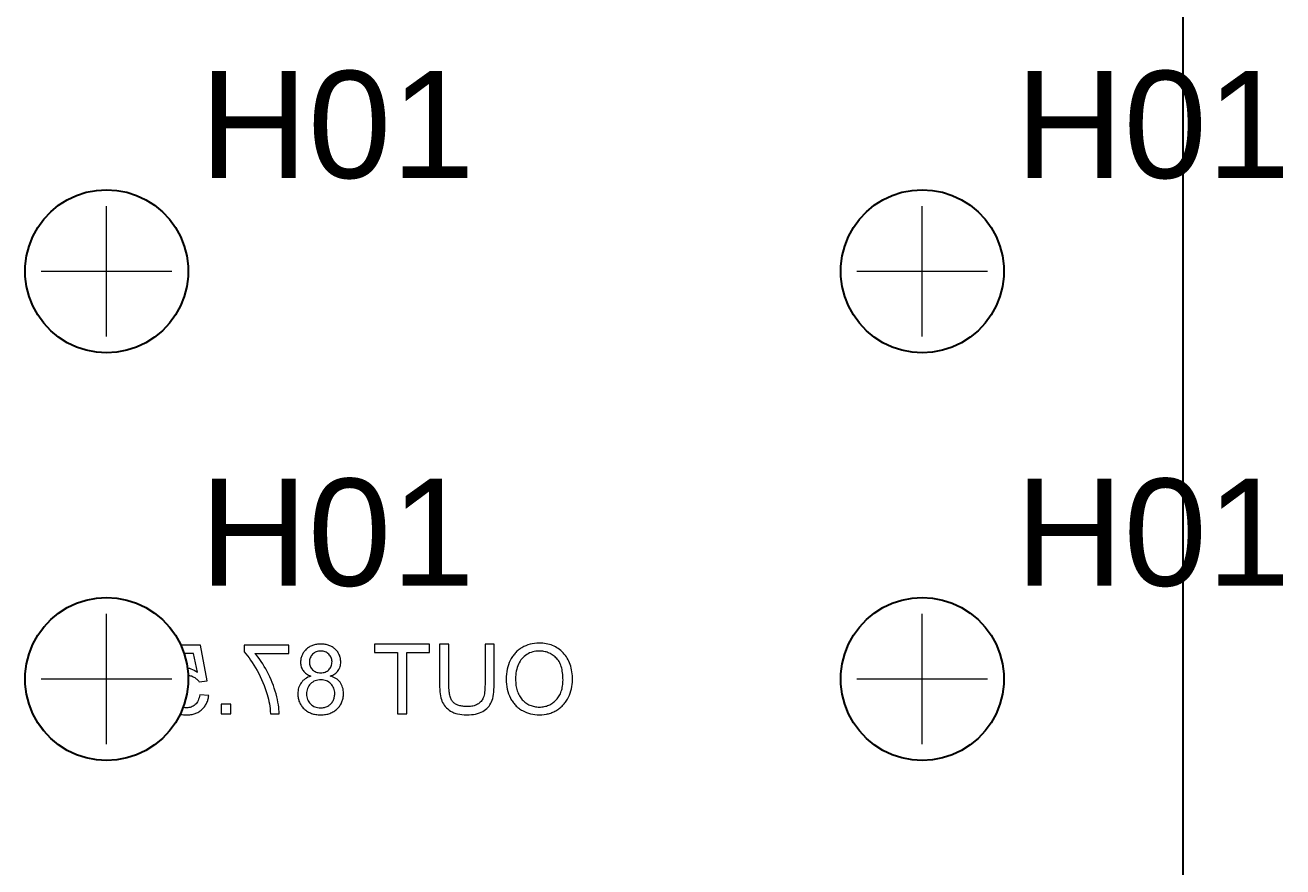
# Paper-space layout '01_三视图' of a CAD drawing. Header units: millimetres. Extents: x 8 to 451, y 8 to 289.
# Drawn here: x 40.65 to 67.64, y 189.47 to 207.53 of the extents above; entities that cross this region are included whole.
import ezdxf

# ---------------------------------------------------------------- set-up
doc = ezdxf.new("R2010")
doc.units = ezdxf.units.MM
doc.linetypes.add('WP_HIDDEN', pattern=[2.3, 1.5, -0.8])
for name, color, linetype, lineweight in [('ANNOTATIONS', 7, 'CONTINUOUS', 18), ('HIDDEN', 7, 'WP_HIDDEN', 13), ('VISIBLE', 7, 'CONTINUOUS', 25)]:
    doc.layers.add(name, color=color, linetype=linetype, lineweight=lineweight)
doc.styles.add('CJK', font='Arial Unicode.ttf')

psp = doc.layouts.new('01_三视图')

# ---------------------------------------------------------------- linework, layer by layer
at = {"layer": 'ANNOTATIONS'}
for p, q in [((42.4, 200.85), (42.4, 203.65)), ((59.9, 200.85), (59.9, 203.65)), ((41, 202.25), (43.8, 202.25)), ((58.5, 202.25), (61.3, 202.25)), ((42.4, 192.1), (42.4, 194.9)), ((59.9, 192.1), (59.9, 194.9)), ((41, 193.5), (43.8, 193.5)), ((58.5, 193.5), (61.3, 193.5))]:
    psp.add_line(p, q, dxfattribs=at)
at = {"layer": 'HIDDEN'}
for points in [[(42.4, 191.75), (42.18, 191.764), (41.963, 191.805), (41.754, 191.874), (41.554, 191.968), (41.369, 192.086), (41.199, 192.227), (41.048, 192.388), (40.919, 192.567), (40.814, 192.761), (40.733, 192.966), (40.68, 193.18), (40.653, 193.399), (40.654, 193.619), (40.683, 193.838), (40.739, 194.051), (40.821, 194.255), (40.929, 194.448), (41.06, 194.625), (41.212, 194.785), (41.383, 194.924), (41.57, 195.041), (41.77, 195.133), (41.981, 195.199), (42.198, 195.238), (42.418, 195.25), (42.638, 195.234), (42.854, 195.19), (43.063, 195.12), (43.261, 195.024), (43.446, 194.903), (43.614, 194.761), (43.763, 194.598), (43.89, 194.418), (43.994, 194.223)], [(44.414, 194.223), (43.994, 194.223)], [(43.994, 194.223), (44.062, 194.049)], [(44.062, 194.049), (44.105, 193.895), (44.134, 193.737)], [(44.268, 194.049), (44.062, 194.049)], [(44.348, 193.649), (44.268, 194.049)], [(44.559, 193.459), (44.414, 194.223)], [(45.349, 194.224), (45.349, 194.082)], [(46.313, 194.224), (45.349, 194.224)], [(45.349, 194.082), (45.385, 194.043)], [(45.385, 194.043), (45.42, 194)], [(45.584, 194.049), (46.313, 194.049)], [(45.618, 194.008), (45.584, 194.049)], [(46.313, 194.049), (46.313, 194.224)], [(46.601, 194.028), (46.593, 194.011)], [(46.61, 194.045), (46.601, 194.028)], [(46.62, 194.061), (46.61, 194.045)], [(46.63, 194.077), (46.62, 194.061)], [(46.642, 194.092), (46.63, 194.077)], [(46.654, 194.107), (46.642, 194.092)], [(46.668, 194.122), (46.654, 194.107)], [(46.682, 194.137), (46.668, 194.122)], [(46.697, 194.15), (46.682, 194.137)], [(46.713, 194.163), (46.697, 194.15)], [(46.73, 194.175), (46.713, 194.163)], [(46.746, 194.186), (46.73, 194.175)], [(46.764, 194.196), (46.746, 194.186)], [(46.782, 194.205), (46.764, 194.196)], [(46.801, 194.214), (46.782, 194.205)], [(46.82, 194.221), (46.801, 194.214)], [(46.821, 194.031), (46.805, 194.013)], [(46.84, 194.228), (46.82, 194.221)], [(46.839, 194.047), (46.821, 194.031)], [(46.858, 194.061), (46.839, 194.047)], [(46.861, 194.234), (46.84, 194.228)], [(46.878, 194.073), (46.858, 194.061)], [(46.882, 194.239), (46.861, 194.234)], [(46.899, 194.082), (46.878, 194.073)], [(46.903, 194.243), (46.882, 194.239)], [(46.921, 194.09), (46.899, 194.082)], [(46.926, 194.246), (46.903, 194.243)], [(46.944, 194.095), (46.921, 194.09)], [(46.948, 194.248), (46.926, 194.246)], [(46.969, 194.098), (46.944, 194.095)], [(46.972, 194.249), (46.948, 194.248)], [(46.994, 194.099), (46.969, 194.098)], [(46.996, 194.25), (46.972, 194.249)], [(47.02, 194.098), (46.994, 194.099)], [(47.02, 194.249), (46.996, 194.25)], [(47.043, 194.248), (47.02, 194.249)], [(47.044, 194.095), (47.02, 194.098)], [(47.066, 194.246), (47.043, 194.248)], [(47.067, 194.09), (47.044, 194.095)], [(47.088, 194.243), (47.066, 194.246)], [(47.09, 194.083), (47.067, 194.09)], [(47.11, 194.239), (47.088, 194.243)], [(47.111, 194.073), (47.09, 194.083)], [(47.131, 194.234), (47.11, 194.239)], [(47.131, 194.062), (47.111, 194.073)], [(47.151, 194.229), (47.131, 194.234)], [(47.15, 194.048), (47.131, 194.062)], [(47.168, 194.032), (47.15, 194.048)], [(47.171, 194.222), (47.151, 194.229)], [(47.184, 194.015), (47.168, 194.032)], [(47.19, 194.215), (47.171, 194.222)], [(47.198, 193.997), (47.184, 194.015)], [(47.208, 194.206), (47.19, 194.215)], [(47.226, 194.197), (47.208, 194.206)], [(47.243, 194.187), (47.226, 194.197)], [(47.26, 194.177), (47.243, 194.187)], [(47.276, 194.165), (47.26, 194.177)], [(47.292, 194.152), (47.276, 194.165)], [(47.307, 194.139), (47.292, 194.152)], [(47.321, 194.125), (47.307, 194.139)], [(47.334, 194.111), (47.321, 194.125)], [(47.346, 194.096), (47.334, 194.111)], [(47.358, 194.08), (47.346, 194.096)], [(47.368, 194.065), (47.358, 194.08)], [(47.378, 194.049), (47.368, 194.065)], [(47.386, 194.032), (47.378, 194.049)], [(47.394, 194.015), (47.386, 194.032)], [(47.401, 193.998), (47.394, 194.015)], [(48.149, 194.244), (48.149, 194.068)], [(49.329, 194.244), (48.149, 194.244)], [(48.149, 194.068), (48.642, 194.068)], [(48.642, 194.068), (48.642, 192.755)], [(48.839, 194.068), (49.329, 194.068)], [(48.839, 192.755), (48.839, 194.068)], [(49.329, 194.068), (49.329, 194.244)], [(49.545, 194.244), (49.545, 193.384)], [(49.742, 194.244), (49.545, 194.244)], [(49.742, 193.385), (49.742, 194.244)], [(50.519, 194.244), (50.519, 193.385)], [(50.716, 194.244), (50.519, 194.244)], [(50.716, 193.384), (50.716, 194.244)], [(51.135, 194.018), (51.121, 193.999)], [(51.15, 194.036), (51.135, 194.018)], [(51.166, 194.054), (51.15, 194.036)], [(51.182, 194.071), (51.166, 194.054)], [(51.198, 194.087), (51.182, 194.071)], [(51.216, 194.102), (51.198, 194.087)], [(51.234, 194.117), (51.216, 194.102)], [(51.252, 194.132), (51.234, 194.117)], [(51.271, 194.146), (51.252, 194.132)], [(51.291, 194.159), (51.271, 194.146)], [(51.311, 194.172), (51.291, 194.159)], [(51.353, 194.195), (51.311, 194.172)], [(51.397, 194.215), (51.353, 194.195)], [(51.417, 194.026), (51.388, 194.006)], [(51.441, 194.232), (51.397, 194.215)], [(51.447, 194.043), (51.417, 194.026)], [(51.487, 194.245), (51.441, 194.232)], [(51.477, 194.058), (51.447, 194.043)], [(51.509, 194.071), (51.477, 194.058)], [(51.534, 194.256), (51.487, 194.245)], [(51.542, 194.082), (51.509, 194.071)], [(51.583, 194.264), (51.534, 194.256)], [(51.576, 194.09), (51.542, 194.082)], [(51.61, 194.096), (51.576, 194.09)], [(51.632, 194.268), (51.583, 194.264)], [(51.646, 194.099), (51.61, 194.096)], [(51.683, 194.27), (51.632, 194.268)], [(51.682, 194.1), (51.646, 194.099)], [(51.708, 194.1), (51.682, 194.1)], [(51.722, 194.269), (51.683, 194.27)], [(51.733, 194.098), (51.708, 194.1)], [(51.76, 194.267), (51.722, 194.269)], [(51.758, 194.095), (51.733, 194.098)], [(51.783, 194.091), (51.758, 194.095)], [(51.797, 194.263), (51.76, 194.267)], [(51.807, 194.086), (51.783, 194.091)], [(51.833, 194.257), (51.797, 194.263)], [(51.831, 194.08), (51.807, 194.086)], [(51.854, 194.073), (51.831, 194.08)], [(51.868, 194.25), (51.833, 194.257)], [(51.877, 194.065), (51.854, 194.073)], [(51.903, 194.241), (51.868, 194.25)], [(51.899, 194.055), (51.877, 194.065)], [(51.921, 194.044), (51.899, 194.055)], [(51.936, 194.23), (51.903, 194.241)], [(51.942, 194.033), (51.921, 194.044)], [(51.969, 194.218), (51.936, 194.23)], [(51.963, 194.02), (51.942, 194.033)], [(51.983, 194.006), (51.963, 194.02)], [(52, 194.204), (51.969, 194.218)], [(52.031, 194.188), (52, 194.204)], [(52.061, 194.171), (52.031, 194.188)], [(52.09, 194.152), (52.061, 194.171)], [(52.118, 194.132), (52.09, 194.152)], [(52.145, 194.11), (52.118, 194.132)], [(52.171, 194.086), (52.145, 194.11)], [(52.197, 194.06), (52.171, 194.086)], [(52.221, 194.034), (52.197, 194.06)], [(52.243, 194.005), (52.221, 194.034)], [(45.42, 194), (45.456, 193.955)], [(45.456, 193.955), (45.491, 193.906)], [(45.491, 193.906), (45.526, 193.854)], [(45.526, 193.854), (45.561, 193.799)], [(45.561, 193.799), (45.596, 193.741)], [(45.652, 193.965), (45.618, 194.008)], [(45.686, 193.92), (45.652, 193.965)], [(45.719, 193.872), (45.686, 193.92)], [(45.752, 193.822), (45.719, 193.872)], [(45.784, 193.77), (45.752, 193.822)], [(45.815, 193.716), (45.784, 193.77)], [(46.565, 193.901), (46.564, 193.881)], [(46.564, 193.881), (46.564, 193.861)], [(46.564, 193.861), (46.564, 193.835)], [(46.564, 193.835), (46.567, 193.811)], [(46.568, 193.92), (46.565, 193.901)], [(46.567, 193.811), (46.571, 193.787)], [(46.571, 193.939), (46.568, 193.92)], [(46.575, 193.958), (46.571, 193.939)], [(46.571, 193.787), (46.577, 193.764)], [(46.58, 193.976), (46.575, 193.958)], [(46.577, 193.764), (46.585, 193.742)], [(46.586, 193.994), (46.58, 193.976)], [(46.593, 194.011), (46.586, 193.994)], [(46.752, 193.887), (46.751, 193.862)], [(46.751, 193.862), (46.752, 193.838)], [(46.756, 193.91), (46.752, 193.887)], [(46.752, 193.838), (46.756, 193.816)], [(46.761, 193.933), (46.756, 193.91)], [(46.756, 193.816), (46.761, 193.794)], [(46.769, 193.954), (46.761, 193.933)], [(46.761, 193.794), (46.768, 193.773)], [(46.768, 193.773), (46.778, 193.753)], [(46.779, 193.975), (46.769, 193.954)], [(46.778, 193.753), (46.789, 193.734)], [(46.79, 193.995), (46.779, 193.975)], [(46.805, 194.013), (46.79, 193.995)], [(47.21, 193.978), (47.198, 193.997)], [(47.198, 193.735), (47.21, 193.755)], [(47.219, 193.959), (47.21, 193.978)], [(47.21, 193.755), (47.22, 193.776)], [(47.227, 193.938), (47.219, 193.959)], [(47.22, 193.776), (47.227, 193.798)], [(47.232, 193.917), (47.227, 193.938)], [(47.227, 193.798), (47.232, 193.822)], [(47.236, 193.895), (47.232, 193.917)], [(47.232, 193.822), (47.236, 193.846)], [(47.237, 193.872), (47.236, 193.895)], [(47.236, 193.846), (47.237, 193.872)], [(47.407, 193.981), (47.401, 193.998)], [(47.402, 193.743), (47.41, 193.766)], [(47.412, 193.962), (47.407, 193.981)], [(47.41, 193.766), (47.416, 193.79)], [(47.416, 193.944), (47.412, 193.962)], [(47.419, 193.925), (47.416, 193.944)], [(47.416, 193.79), (47.42, 193.814)], [(47.422, 193.906), (47.419, 193.925)], [(47.42, 193.814), (47.423, 193.84)], [(47.423, 193.886), (47.422, 193.906)], [(47.423, 193.866), (47.423, 193.886)], [(47.423, 193.84), (47.423, 193.866)], [(51.006, 193.758), (50.994, 193.709)], [(51.021, 193.806), (51.006, 193.758)], [(51.039, 193.852), (51.021, 193.806)], [(51.059, 193.897), (51.039, 193.852)], [(51.082, 193.94), (51.059, 193.897)], [(51.095, 193.96), (51.082, 193.94)], [(51.108, 193.98), (51.095, 193.96)], [(51.121, 193.999), (51.108, 193.98)], [(51.21, 193.745), (51.199, 193.708)], [(51.222, 193.781), (51.21, 193.745)], [(51.237, 193.816), (51.222, 193.781)], [(51.253, 193.849), (51.237, 193.816)], [(51.271, 193.88), (51.253, 193.849)], [(51.291, 193.909), (51.271, 193.88)], [(51.312, 193.936), (51.291, 193.909)], [(51.336, 193.961), (51.312, 193.936)], [(51.361, 193.985), (51.336, 193.961)], [(51.388, 194.006), (51.361, 193.985)], [(52.003, 193.99), (51.983, 194.006)], [(52.023, 193.974), (52.003, 193.99)], [(52.042, 193.957), (52.023, 193.974)], [(52.06, 193.938), (52.042, 193.957)], [(52.077, 193.918), (52.06, 193.938)], [(52.093, 193.896), (52.077, 193.918)], [(52.108, 193.873), (52.093, 193.896)], [(52.121, 193.848), (52.108, 193.873)], [(52.134, 193.822), (52.121, 193.848)], [(52.145, 193.794), (52.134, 193.822)], [(52.155, 193.765), (52.145, 193.794)], [(52.164, 193.734), (52.155, 193.765)], [(52.264, 193.976), (52.243, 194.005)], [(52.284, 193.945), (52.264, 193.976)], [(52.302, 193.914), (52.284, 193.945)], [(52.318, 193.881), (52.302, 193.914)], [(52.333, 193.846), (52.318, 193.881)], [(52.346, 193.811), (52.333, 193.846)], [(52.358, 193.774), (52.346, 193.811)], [(52.368, 193.735), (52.358, 193.774)], [(44.148, 193.579), (44.147, 193.403), (44.129, 193.229), (44.093, 193.057), (44.04, 192.889)], [(44.134, 193.737), (44.148, 193.579)], [(44.134, 193.737), (44.14, 193.736)], [(44.14, 193.736), (44.176, 193.729)], [(44.148, 193.579), (44.159, 193.578)], [(44.159, 193.578), (44.18, 193.575)], [(44.176, 193.729), (44.211, 193.719)], [(44.18, 193.575), (44.2, 193.571)], [(44.2, 193.571), (44.22, 193.565)], [(44.211, 193.719), (44.246, 193.706)], [(44.22, 193.565), (44.239, 193.558)], [(44.239, 193.558), (44.257, 193.55)], [(44.246, 193.706), (44.281, 193.69)], [(44.257, 193.55), (44.275, 193.541)], [(44.275, 193.541), (44.293, 193.53)], [(44.281, 193.69), (44.315, 193.671)], [(44.293, 193.53), (44.309, 193.519)], [(44.309, 193.519), (44.324, 193.507)], [(44.315, 193.671), (44.348, 193.649)], [(44.324, 193.507), (44.339, 193.495)], [(44.339, 193.495), (44.352, 193.481)], [(44.352, 193.481), (44.365, 193.467)], [(45.596, 193.741), (45.631, 193.68)], [(45.631, 193.68), (45.665, 193.617)], [(45.665, 193.617), (45.697, 193.554)], [(45.697, 193.554), (45.727, 193.49)], [(45.727, 193.49), (45.755, 193.426)], [(45.846, 193.659), (45.815, 193.716)], [(45.876, 193.601), (45.846, 193.659)], [(45.904, 193.543), (45.876, 193.601)], [(45.931, 193.484), (45.904, 193.543)], [(45.955, 193.424), (45.931, 193.484)], [(46.585, 193.742), (46.594, 193.721)], [(46.594, 193.721), (46.605, 193.7)], [(46.605, 193.7), (46.618, 193.681)], [(46.637, 193.485), (46.614, 193.465)], [(46.618, 193.681), (46.632, 193.662)], [(46.632, 193.662), (46.649, 193.645)], [(46.662, 193.504), (46.637, 193.485)], [(46.649, 193.645), (46.667, 193.628)], [(46.689, 193.521), (46.662, 193.504)], [(46.667, 193.628), (46.686, 193.613)], [(46.686, 193.613), (46.708, 193.599)], [(46.718, 193.537), (46.689, 193.521)], [(46.708, 193.599), (46.731, 193.585)], [(46.75, 193.55), (46.718, 193.537)], [(46.731, 193.585), (46.756, 193.573)], [(46.783, 193.562), (46.75, 193.55)], [(46.756, 193.573), (46.783, 193.562)], [(46.789, 193.734), (46.803, 193.716)], [(46.803, 193.716), (46.819, 193.699)], [(46.819, 193.699), (46.836, 193.683)], [(46.836, 193.683), (46.855, 193.67)], [(46.855, 193.67), (46.875, 193.658)], [(46.875, 193.658), (46.896, 193.649)], [(46.896, 193.649), (46.918, 193.642)], [(46.934, 193.478), (46.904, 193.471)], [(46.918, 193.642), (46.942, 193.637)], [(46.965, 193.482), (46.934, 193.478)], [(46.942, 193.637), (46.966, 193.634)], [(46.997, 193.483), (46.965, 193.482)], [(46.966, 193.634), (46.992, 193.632)], [(46.992, 193.632), (47.018, 193.634)], [(47.029, 193.482), (46.997, 193.483)], [(47.018, 193.634), (47.044, 193.637)], [(47.059, 193.478), (47.029, 193.482)], [(47.044, 193.637), (47.068, 193.642)], [(47.088, 193.471), (47.059, 193.478)], [(47.068, 193.642), (47.09, 193.649)], [(47.09, 193.649), (47.112, 193.659)], [(47.112, 193.659), (47.132, 193.67)], [(47.132, 193.67), (47.151, 193.684)], [(47.151, 193.684), (47.169, 193.699)], [(47.169, 193.699), (47.185, 193.717)], [(47.185, 193.717), (47.198, 193.735)], [(47.2, 193.562), (47.228, 193.573)], [(47.233, 193.553), (47.2, 193.562)], [(47.228, 193.573), (47.253, 193.585)], [(47.264, 193.541), (47.233, 193.553)], [(47.253, 193.585), (47.277, 193.599)], [(47.293, 193.527), (47.264, 193.541)], [(47.277, 193.599), (47.299, 193.613)], [(47.32, 193.511), (47.293, 193.527)], [(47.299, 193.613), (47.319, 193.628)], [(47.319, 193.628), (47.337, 193.645)], [(47.346, 193.494), (47.32, 193.511)], [(47.337, 193.645), (47.354, 193.662)], [(47.369, 193.474), (47.346, 193.494)], [(47.354, 193.662), (47.369, 193.681)], [(47.369, 193.681), (47.381, 193.701)], [(47.39, 193.452), (47.369, 193.474)], [(47.381, 193.701), (47.393, 193.722)], [(47.393, 193.722), (47.402, 193.743)], [(50.974, 193.553), (50.972, 193.497)], [(50.972, 193.497), (50.974, 193.442)], [(50.978, 193.606), (50.974, 193.553)], [(50.985, 193.658), (50.978, 193.606)], [(50.994, 193.709), (50.985, 193.658)], [(51.176, 193.543), (51.175, 193.498)], [(51.175, 193.498), (51.176, 193.463)], [(51.179, 193.586), (51.176, 193.543)], [(51.184, 193.628), (51.179, 193.586)], [(51.191, 193.669), (51.184, 193.628)], [(51.199, 193.708), (51.191, 193.669)], [(52.171, 193.702), (52.164, 193.734)], [(52.178, 193.668), (52.171, 193.702)], [(52.183, 193.633), (52.178, 193.668)], [(52.187, 193.596), (52.183, 193.633)], [(52.19, 193.558), (52.187, 193.596)], [(52.192, 193.518), (52.19, 193.558)], [(52.193, 193.477), (52.192, 193.518)], [(52.192, 193.444), (52.193, 193.477)], [(52.376, 193.696), (52.368, 193.735)], [(52.383, 193.655), (52.376, 193.696)], [(52.389, 193.613), (52.383, 193.655)], [(52.393, 193.57), (52.389, 193.613)], [(52.395, 193.526), (52.393, 193.57)], [(52.394, 193.432), (52.396, 193.48)], [(52.396, 193.48), (52.395, 193.526)], [(44.365, 193.467), (44.376, 193.452)], [(44.376, 193.452), (44.387, 193.437)], [(44.387, 193.437), (44.559, 193.459)], [(45.755, 193.426), (45.781, 193.361)], [(45.781, 193.361), (45.805, 193.296)], [(45.805, 193.296), (45.827, 193.231)], [(45.827, 193.231), (45.847, 193.164)], [(45.978, 193.364), (45.955, 193.424)], [(45.999, 193.303), (45.978, 193.364)], [(46.018, 193.242), (45.999, 193.303)], [(46.036, 193.18), (46.018, 193.242)], [(46.504, 193.215), (46.503, 193.181)], [(46.507, 193.247), (46.504, 193.215)], [(46.513, 193.279), (46.507, 193.247)], [(46.521, 193.309), (46.513, 193.279)], [(46.531, 193.338), (46.521, 193.309)], [(46.543, 193.366), (46.531, 193.338)], [(46.557, 193.393), (46.543, 193.366)], [(46.574, 193.418), (46.557, 193.393)], [(46.593, 193.442), (46.574, 193.418)], [(46.614, 193.465), (46.593, 193.442)], [(46.691, 193.211), (46.689, 193.179)], [(46.695, 193.242), (46.691, 193.211)], [(46.702, 193.271), (46.695, 193.242)], [(46.711, 193.299), (46.702, 193.271)], [(46.724, 193.326), (46.711, 193.299)], [(46.739, 193.351), (46.724, 193.326)], [(46.757, 193.375), (46.739, 193.351)], [(46.777, 193.397), (46.757, 193.375)], [(46.8, 193.417), (46.777, 193.397)], [(46.824, 193.435), (46.8, 193.417)], [(46.849, 193.45), (46.824, 193.435)], [(46.876, 193.462), (46.849, 193.45)], [(46.904, 193.471), (46.876, 193.462)], [(47.115, 193.462), (47.088, 193.471)], [(47.141, 193.45), (47.115, 193.462)], [(47.166, 193.435), (47.141, 193.45)], [(47.189, 193.418), (47.166, 193.435)], [(47.211, 193.398), (47.189, 193.418)], [(47.231, 193.376), (47.211, 193.398)], [(47.248, 193.353), (47.231, 193.376)], [(47.262, 193.328), (47.248, 193.353)], [(47.274, 193.302), (47.262, 193.328)], [(47.284, 193.275), (47.274, 193.302)], [(47.29, 193.246), (47.284, 193.275)], [(47.294, 193.216), (47.29, 193.246)], [(47.295, 193.185), (47.294, 193.216)], [(47.41, 193.429), (47.39, 193.452)], [(47.427, 193.404), (47.41, 193.429)], [(47.442, 193.377), (47.427, 193.404)], [(47.455, 193.349), (47.442, 193.377)], [(47.465, 193.319), (47.455, 193.349)], [(47.473, 193.288), (47.465, 193.319)], [(47.479, 193.255), (47.473, 193.288)], [(47.482, 193.221), (47.479, 193.255)], [(47.483, 193.186), (47.482, 193.221)], [(49.545, 193.384), (49.546, 193.329)], [(49.546, 193.329), (49.548, 193.277)], [(49.548, 193.277), (49.552, 193.228)], [(49.552, 193.228), (49.558, 193.183)], [(49.743, 193.318), (49.742, 193.385)], [(49.748, 193.256), (49.743, 193.318)], [(49.751, 193.227), (49.748, 193.256)], [(49.755, 193.2), (49.751, 193.227)], [(50.51, 193.216), (50.505, 193.182)], [(50.514, 193.254), (50.51, 193.216)], [(50.516, 193.294), (50.514, 193.254)], [(50.518, 193.338), (50.516, 193.294)], [(50.519, 193.385), (50.518, 193.338)], [(50.701, 193.172), (50.708, 193.22)], [(50.708, 193.22), (50.712, 193.272)], [(50.712, 193.272), (50.715, 193.326)], [(50.715, 193.326), (50.716, 193.384)], [(50.974, 193.442), (50.978, 193.387)], [(50.978, 193.387), (50.985, 193.334)], [(50.985, 193.334), (50.995, 193.283)], [(50.995, 193.283), (51.008, 193.233)], [(51.008, 193.233), (51.024, 193.185)], [(51.176, 193.463), (51.178, 193.429)], [(51.178, 193.429), (51.18, 193.395)], [(51.18, 193.395), (51.184, 193.363)], [(51.184, 193.363), (51.189, 193.332)], [(51.189, 193.332), (51.196, 193.301)], [(51.196, 193.301), (51.203, 193.272)], [(51.203, 193.272), (51.211, 193.244)], [(51.211, 193.244), (51.221, 193.217)], [(51.221, 193.217), (51.232, 193.191)], [(52.136, 193.185), (52.147, 193.211)], [(52.147, 193.211), (52.156, 193.237)], [(52.156, 193.237), (52.165, 193.264)], [(52.165, 193.264), (52.172, 193.291)], [(52.172, 193.291), (52.178, 193.32)], [(52.178, 193.32), (52.184, 193.35)], [(52.184, 193.35), (52.188, 193.38)], [(52.188, 193.38), (52.19, 193.412)], [(52.19, 193.412), (52.192, 193.444)], [(52.348, 193.198), (52.362, 193.243)], [(52.362, 193.243), (52.374, 193.289)], [(52.374, 193.289), (52.384, 193.336)], [(52.384, 193.336), (52.39, 193.384)], [(52.39, 193.384), (52.394, 193.432)], [(44.28, 192.934), (44.259, 192.92)], [(44.3, 192.951), (44.28, 192.934)], [(44.319, 192.97), (44.3, 192.951)], [(44.336, 192.99), (44.319, 192.97)], [(44.351, 193.013), (44.336, 192.99)], [(44.364, 193.039), (44.351, 193.013)], [(44.375, 193.066), (44.364, 193.039)], [(44.385, 193.096), (44.375, 193.066)], [(44.393, 193.128), (44.385, 193.096)], [(44.399, 193.161), (44.393, 193.128)], [(44.591, 193.145), (44.399, 193.161)], [(44.514, 192.922), (44.525, 192.939)], [(44.525, 192.939), (44.536, 192.957)], [(44.536, 192.957), (44.545, 192.976)], [(44.545, 192.976), (44.554, 192.995)], [(44.554, 192.995), (44.562, 193.015)], [(44.562, 193.015), (44.569, 193.035)], [(44.569, 193.035), (44.575, 193.056)], [(44.575, 193.056), (44.58, 193.077)], [(44.58, 193.077), (44.585, 193.099)], [(44.585, 193.099), (44.588, 193.122)], [(44.588, 193.122), (44.591, 193.145)], [(44.858, 192.963), (44.858, 192.755)], [(45.066, 192.963), (44.858, 192.963)], [(45.066, 192.755), (45.066, 192.963)], [(45.847, 193.164), (45.86, 193.117)], [(45.86, 193.117), (45.872, 193.069)], [(45.872, 193.069), (45.882, 193.019)], [(45.882, 193.019), (45.892, 192.969)], [(45.892, 192.969), (45.9, 192.917)], [(46.051, 193.119), (46.036, 193.18)], [(46.065, 193.06), (46.051, 193.119)], [(46.076, 193.003), (46.065, 193.06)], [(46.086, 192.949), (46.076, 193.003)], [(46.094, 192.897), (46.086, 192.949)], [(46.503, 193.181), (46.503, 193.157)], [(46.503, 193.157), (46.505, 193.134)], [(46.505, 193.134), (46.507, 193.111)], [(46.507, 193.111), (46.511, 193.089)], [(46.511, 193.089), (46.516, 193.067)], [(46.516, 193.067), (46.522, 193.046)], [(46.522, 193.046), (46.528, 193.025)], [(46.528, 193.025), (46.536, 193.005)], [(46.536, 193.005), (46.545, 192.985)], [(46.545, 192.985), (46.555, 192.966)], [(46.555, 192.966), (46.566, 192.947)], [(46.566, 192.947), (46.579, 192.929)], [(46.689, 193.179), (46.691, 193.147)], [(46.691, 193.147), (46.695, 193.117)], [(46.695, 193.117), (46.701, 193.088)], [(46.701, 193.088), (46.711, 193.06)], [(46.711, 193.06), (46.723, 193.034)], [(46.723, 193.034), (46.737, 193.009)], [(46.737, 193.009), (46.755, 192.986)], [(46.755, 192.986), (46.775, 192.965)], [(46.775, 192.965), (46.797, 192.945)], [(46.797, 192.945), (46.82, 192.928)], [(47.166, 192.931), (47.183, 192.942)], [(47.183, 192.942), (47.198, 192.955)], [(47.198, 192.955), (47.212, 192.969)], [(47.212, 192.969), (47.226, 192.983)], [(47.226, 192.983), (47.238, 192.999)], [(47.238, 192.999), (47.249, 193.016)], [(47.249, 193.016), (47.258, 193.034)], [(47.258, 193.034), (47.267, 193.052)], [(47.267, 193.052), (47.275, 193.07)], [(47.275, 193.07), (47.281, 193.089)], [(47.281, 193.089), (47.286, 193.108)], [(47.286, 193.108), (47.29, 193.127)], [(47.29, 193.127), (47.293, 193.146)], [(47.293, 193.146), (47.295, 193.165)], [(47.295, 193.165), (47.295, 193.185)], [(47.407, 192.93), (47.419, 192.948)], [(47.419, 192.948), (47.431, 192.967)], [(47.431, 192.967), (47.441, 192.987)], [(47.441, 192.987), (47.45, 193.007)], [(47.45, 193.007), (47.457, 193.028)], [(47.457, 193.028), (47.464, 193.049)], [(47.464, 193.049), (47.47, 193.07)], [(47.47, 193.07), (47.475, 193.092)], [(47.475, 193.092), (47.479, 193.115)], [(47.479, 193.115), (47.481, 193.138)], [(47.481, 193.138), (47.483, 193.162)], [(47.483, 193.162), (47.483, 193.186)], [(49.558, 193.183), (49.565, 193.139)], [(49.565, 193.139), (49.574, 193.099)], [(49.574, 193.099), (49.584, 193.062)], [(49.584, 193.062), (49.596, 193.027)], [(49.596, 193.027), (49.61, 192.995)], [(49.61, 192.995), (49.626, 192.965)], [(49.626, 192.965), (49.645, 192.935)], [(49.645, 192.935), (49.667, 192.908)], [(49.76, 193.174), (49.755, 193.2)], [(49.765, 193.15), (49.76, 193.174)], [(49.771, 193.127), (49.765, 193.15)], [(49.778, 193.106), (49.771, 193.127)], [(49.786, 193.085), (49.778, 193.106)], [(49.794, 193.067), (49.786, 193.085)], [(49.803, 193.049), (49.794, 193.067)], [(49.813, 193.034), (49.803, 193.049)], [(49.823, 193.019), (49.813, 193.034)], [(49.834, 193.006), (49.823, 193.019)], [(49.846, 192.994), (49.834, 193.006)], [(49.859, 192.983), (49.846, 192.994)], [(49.873, 192.973), (49.859, 192.983)], [(49.888, 192.963), (49.873, 192.973)], [(49.904, 192.954), (49.888, 192.963)], [(49.921, 192.946), (49.904, 192.954)], [(49.939, 192.939), (49.921, 192.946)], [(49.958, 192.932), (49.939, 192.939)], [(50.312, 192.936), (50.287, 192.927)], [(50.336, 192.946), (50.312, 192.936)], [(50.359, 192.957), (50.336, 192.946)], [(50.38, 192.97), (50.359, 192.957)], [(50.399, 192.985), (50.38, 192.97)], [(50.417, 193.001), (50.399, 192.985)], [(50.434, 193.018), (50.417, 193.001)], [(50.448, 193.036), (50.434, 193.018)], [(50.461, 193.056), (50.448, 193.036)], [(50.473, 193.077), (50.461, 193.056)], [(50.483, 193.099), (50.473, 193.077)], [(50.491, 193.124), (50.483, 193.099)], [(50.498, 193.151), (50.491, 193.124)], [(50.505, 193.182), (50.498, 193.151)], [(50.605, 192.917), (50.626, 192.946)], [(50.626, 192.946), (50.643, 192.978)], [(50.643, 192.978), (50.659, 193.011)], [(50.659, 193.011), (50.672, 193.046)], [(50.672, 193.046), (50.684, 193.085)], [(50.684, 193.085), (50.693, 193.127)], [(50.693, 193.127), (50.701, 193.172)], [(51.024, 193.185), (51.042, 193.138)], [(51.042, 193.138), (51.064, 193.092)], [(51.064, 193.092), (51.075, 193.07)], [(51.075, 193.07), (51.088, 193.049)], [(51.088, 193.049), (51.101, 193.028)], [(51.101, 193.028), (51.114, 193.009)], [(51.114, 193.009), (51.128, 192.989)], [(51.128, 192.989), (51.143, 192.971)], [(51.143, 192.971), (51.158, 192.953)], [(51.158, 192.953), (51.174, 192.935)], [(51.174, 192.935), (51.191, 192.919)], [(51.232, 193.191), (51.243, 193.165)], [(51.243, 193.165), (51.256, 193.141)], [(51.256, 193.141), (51.27, 193.118)], [(51.27, 193.118), (51.285, 193.096)], [(51.285, 193.096), (51.302, 193.075)], [(51.302, 193.075), (51.319, 193.055)], [(51.319, 193.055), (51.337, 193.036)], [(51.337, 193.036), (51.356, 193.018)], [(51.356, 193.018), (51.376, 193.002)], [(51.376, 193.002), (51.396, 192.986)], [(51.396, 192.986), (51.417, 192.972)], [(51.417, 192.972), (51.438, 192.96)], [(51.438, 192.96), (51.46, 192.948)], [(51.46, 192.948), (51.482, 192.938)], [(51.482, 192.938), (51.506, 192.928)], [(51.862, 192.928), (51.885, 192.937)], [(51.885, 192.937), (51.907, 192.948)], [(51.907, 192.948), (51.929, 192.959)], [(51.929, 192.959), (51.95, 192.972)], [(51.95, 192.972), (51.971, 192.986)], [(51.971, 192.986), (51.991, 193.001)], [(51.991, 193.001), (52.011, 193.017)], [(52.011, 193.017), (52.03, 193.035)], [(52.03, 193.035), (52.048, 193.053)], [(52.048, 193.053), (52.065, 193.073)], [(52.065, 193.073), (52.082, 193.094)], [(52.082, 193.094), (52.097, 193.115)], [(52.097, 193.115), (52.111, 193.138)], [(52.111, 193.138), (52.124, 193.161)], [(52.124, 193.161), (52.136, 193.185)], [(52.172, 192.918), (52.189, 192.935)], [(52.189, 192.935), (52.205, 192.952)], [(52.205, 192.952), (52.22, 192.969)], [(52.22, 192.969), (52.235, 192.987)], [(52.235, 192.987), (52.249, 193.006)], [(52.249, 193.006), (52.263, 193.025)], [(52.263, 193.025), (52.288, 193.066)], [(52.288, 193.066), (52.31, 193.109)], [(52.31, 193.109), (52.33, 193.153)], [(52.33, 193.153), (52.348, 193.198)], [(43.979, 192.745), (43.872, 192.554), (43.743, 192.378), (43.593, 192.219), (43.424, 192.081), (43.239, 191.964), (43.041, 191.872), (42.833, 191.804), (42.618, 191.764), (42.4, 191.75)], [(44.04, 192.889), (43.979, 192.745)], [(43.979, 192.745), (43.996, 192.741)], [(43.996, 192.741), (44.024, 192.736)], [(44.024, 192.736), (44.053, 192.733)], [(44.049, 192.886), (44.04, 192.889)], [(44.081, 192.882), (44.049, 192.886)], [(44.053, 192.733), (44.082, 192.731)], [(44.113, 192.88), (44.081, 192.882)], [(44.082, 192.731), (44.113, 192.73)], [(44.14, 192.881), (44.113, 192.88)], [(44.113, 192.73), (44.138, 192.73)], [(44.138, 192.73), (44.163, 192.732)], [(44.166, 192.885), (44.14, 192.881)], [(44.163, 192.732), (44.186, 192.734)], [(44.191, 192.89), (44.166, 192.885)], [(44.186, 192.734), (44.21, 192.737)], [(44.215, 192.898), (44.191, 192.89)], [(44.21, 192.737), (44.233, 192.741)], [(44.238, 192.908), (44.215, 192.898)], [(44.233, 192.741), (44.255, 192.746)], [(44.259, 192.92), (44.238, 192.908)], [(44.255, 192.746), (44.276, 192.752)], [(44.276, 192.752), (44.297, 192.758)], [(44.297, 192.758), (44.318, 192.766)], [(44.318, 192.766), (44.338, 192.774)], [(44.338, 192.774), (44.357, 192.784)], [(44.357, 192.784), (44.376, 192.794)], [(44.376, 192.794), (44.394, 192.805)], [(44.394, 192.805), (44.411, 192.817)], [(44.411, 192.817), (44.428, 192.83)], [(44.428, 192.83), (44.444, 192.844)], [(44.444, 192.844), (44.46, 192.858)], [(44.46, 192.858), (44.475, 192.873)], [(44.475, 192.873), (44.489, 192.889)], [(44.489, 192.889), (44.502, 192.905)], [(44.502, 192.905), (44.514, 192.922)], [(44.858, 192.755), (45.066, 192.755)], [(45.9, 192.917), (45.907, 192.864)], [(45.907, 192.864), (45.912, 192.81)], [(45.912, 192.81), (45.917, 192.755)], [(45.917, 192.755), (46.105, 192.755)], [(46.099, 192.848), (46.094, 192.897)], [(46.103, 192.8), (46.099, 192.848)], [(46.105, 192.755), (46.103, 192.8)], [(46.579, 192.929), (46.592, 192.911)], [(46.592, 192.911), (46.606, 192.893)], [(46.606, 192.893), (46.621, 192.876)], [(46.621, 192.876), (46.638, 192.86)], [(46.638, 192.86), (46.655, 192.844)], [(46.655, 192.844), (46.673, 192.829)], [(46.673, 192.829), (46.691, 192.816)], [(46.691, 192.816), (46.71, 192.803)], [(46.71, 192.803), (46.73, 192.791)], [(46.73, 192.791), (46.751, 192.781)], [(46.751, 192.781), (46.772, 192.771)], [(46.772, 192.771), (46.794, 192.762)], [(46.794, 192.762), (46.817, 192.755)], [(46.817, 192.755), (46.84, 192.748)], [(46.82, 192.928), (46.845, 192.913)], [(46.84, 192.748), (46.864, 192.743)], [(46.845, 192.913), (46.871, 192.901)], [(46.864, 192.743), (46.888, 192.738)], [(46.871, 192.901), (46.899, 192.892)], [(46.888, 192.738), (46.913, 192.735)], [(46.899, 192.892), (46.928, 192.886)], [(46.913, 192.735), (46.939, 192.732)], [(46.928, 192.886), (46.959, 192.882)], [(46.939, 192.732), (46.966, 192.731)], [(46.959, 192.882), (46.991, 192.88)], [(46.966, 192.731), (46.993, 192.73)], [(46.991, 192.88), (47.012, 192.881)], [(46.993, 192.73), (47.02, 192.731)], [(47.012, 192.881), (47.032, 192.883)], [(47.02, 192.731), (47.047, 192.732)], [(47.032, 192.883), (47.053, 192.886)], [(47.047, 192.732), (47.073, 192.735)], [(47.053, 192.886), (47.072, 192.89)], [(47.072, 192.89), (47.092, 192.896)], [(47.073, 192.735), (47.098, 192.738)], [(47.092, 192.896), (47.111, 192.903)], [(47.098, 192.738), (47.122, 192.743)], [(47.111, 192.903), (47.13, 192.911)], [(47.122, 192.743), (47.146, 192.748)], [(47.13, 192.911), (47.148, 192.92)], [(47.146, 192.748), (47.169, 192.755)], [(47.148, 192.92), (47.166, 192.931)], [(47.169, 192.755), (47.192, 192.763)], [(47.192, 192.763), (47.214, 192.771)], [(47.214, 192.771), (47.235, 192.781)], [(47.235, 192.781), (47.256, 192.792)], [(47.256, 192.792), (47.275, 192.803)], [(47.275, 192.803), (47.295, 192.816)], [(47.295, 192.816), (47.313, 192.83)], [(47.313, 192.83), (47.331, 192.845)], [(47.331, 192.845), (47.348, 192.86)], [(47.348, 192.86), (47.365, 192.877)], [(47.365, 192.877), (47.38, 192.894)], [(47.38, 192.894), (47.394, 192.912)], [(47.394, 192.912), (47.407, 192.93)], [(48.642, 192.755), (48.839, 192.755)], [(49.667, 192.908), (49.691, 192.882)], [(49.691, 192.882), (49.718, 192.857)], [(49.718, 192.857), (49.747, 192.834)], [(49.747, 192.834), (49.779, 192.813)], [(49.779, 192.813), (49.796, 192.803)], [(49.796, 192.803), (49.813, 192.793)], [(49.813, 192.793), (49.832, 192.785)], [(49.832, 192.785), (49.85, 192.777)], [(49.85, 192.777), (49.89, 192.762)], [(49.89, 192.762), (49.932, 192.751)], [(49.932, 192.751), (49.977, 192.742)], [(49.978, 192.927), (49.958, 192.932)], [(49.977, 192.742), (50.024, 192.735)], [(49.999, 192.922), (49.978, 192.927)], [(50.02, 192.917), (49.999, 192.922)], [(50.043, 192.914), (50.02, 192.917)], [(50.024, 192.735), (50.074, 192.731)], [(50.067, 192.911), (50.043, 192.914)], [(50.092, 192.909), (50.067, 192.911)], [(50.074, 192.731), (50.127, 192.73)], [(50.144, 192.908), (50.092, 192.909)], [(50.127, 192.73), (50.178, 192.731)], [(50.175, 192.908), (50.144, 192.908)], [(50.205, 192.911), (50.175, 192.908)], [(50.178, 192.731), (50.227, 192.735)], [(50.234, 192.915), (50.205, 192.911)], [(50.227, 192.735), (50.273, 192.74)], [(50.261, 192.92), (50.234, 192.915)], [(50.287, 192.927), (50.261, 192.92)], [(50.273, 192.74), (50.317, 192.748)], [(50.317, 192.748), (50.358, 192.758)], [(50.358, 192.758), (50.398, 192.771)], [(50.398, 192.771), (50.434, 192.785)], [(50.434, 192.785), (50.469, 192.802)], [(50.469, 192.802), (50.501, 192.821)], [(50.501, 192.821), (50.531, 192.842)], [(50.531, 192.842), (50.558, 192.865)], [(50.558, 192.865), (50.583, 192.89)], [(50.583, 192.89), (50.605, 192.917)], [(51.191, 192.919), (51.208, 192.903)], [(51.208, 192.903), (51.225, 192.888)], [(51.225, 192.888), (51.244, 192.873)], [(51.244, 192.873), (51.262, 192.859)], [(51.262, 192.859), (51.282, 192.846)], [(51.282, 192.846), (51.302, 192.834)], [(51.302, 192.834), (51.323, 192.822)], [(51.323, 192.822), (51.365, 192.8)], [(51.365, 192.8), (51.408, 192.782)], [(51.408, 192.782), (51.452, 192.766)], [(51.452, 192.766), (51.497, 192.753)], [(51.497, 192.753), (51.542, 192.743)], [(51.506, 192.928), (51.529, 192.921)], [(51.529, 192.921), (51.554, 192.914)], [(51.542, 192.743), (51.589, 192.736)], [(51.554, 192.914), (51.579, 192.908)], [(51.579, 192.908), (51.604, 192.904)], [(51.589, 192.736), (51.636, 192.731)], [(51.604, 192.904), (51.631, 192.901)], [(51.631, 192.901), (51.658, 192.899)], [(51.636, 192.731), (51.684, 192.73)], [(51.658, 192.899), (51.685, 192.899)], [(51.684, 192.73), (51.736, 192.732)], [(51.685, 192.899), (51.712, 192.899)], [(51.712, 192.899), (51.738, 192.901)], [(51.736, 192.732), (51.786, 192.736)], [(51.738, 192.901), (51.764, 192.904)], [(51.764, 192.904), (51.79, 192.908)], [(51.786, 192.736), (51.835, 192.744)], [(51.79, 192.908), (51.814, 192.914)], [(51.814, 192.914), (51.838, 192.92)], [(51.835, 192.744), (51.859, 192.749)], [(51.838, 192.92), (51.862, 192.928)], [(51.859, 192.749), (51.883, 192.755)], [(51.883, 192.755), (51.906, 192.762)], [(51.906, 192.762), (51.929, 192.77)], [(51.929, 192.77), (51.952, 192.778)], [(51.952, 192.778), (51.974, 192.787)], [(51.974, 192.787), (51.996, 192.797)], [(51.996, 192.797), (52.018, 192.808)], [(52.018, 192.808), (52.039, 192.819)], [(52.039, 192.819), (52.06, 192.832)], [(52.06, 192.832), (52.1, 192.858)], [(52.1, 192.858), (52.119, 192.872)], [(52.119, 192.872), (52.137, 192.887)], [(52.137, 192.887), (52.155, 192.902)], [(52.155, 192.902), (52.172, 192.918)]]:
    psp.add_lwpolyline(points, dxfattribs=at)
at = {"layer": 'VISIBLE'}
for points in [[(65.5, 139.25), (65.5, 240.75)], [(42.4, 200.5), (42.181, 200.514), (41.965, 200.555), (41.756, 200.623), (41.557, 200.716), (41.371, 200.834), (41.202, 200.974), (41.052, 201.135), (40.922, 201.312), (40.817, 201.505), (40.736, 201.709), (40.681, 201.922), (40.653, 202.14), (40.653, 202.36), (40.681, 202.578), (40.736, 202.791), (40.817, 202.995), (40.922, 203.188), (41.052, 203.365), (41.202, 203.526), (41.371, 203.666), (41.557, 203.784), (41.756, 203.877), (41.965, 203.945), (42.181, 203.986), (42.4, 204), (42.619, 203.986), (42.835, 203.945), (43.044, 203.877), (43.243, 203.784), (43.429, 203.666), (43.598, 203.526), (43.748, 203.365), (43.878, 203.188), (43.983, 202.995), (44.064, 202.791), (44.119, 202.578), (44.147, 202.36), (44.147, 202.14), (44.119, 201.922), (44.064, 201.709), (43.983, 201.505), (43.878, 201.312), (43.748, 201.135), (43.598, 200.974), (43.429, 200.834), (43.243, 200.716), (43.044, 200.623), (42.835, 200.555), (42.619, 200.514), (42.4, 200.5)], [(59.9, 200.5), (59.681, 200.514), (59.465, 200.555), (59.256, 200.623), (59.057, 200.716), (58.871, 200.834), (58.702, 200.974), (58.552, 201.135), (58.422, 201.312), (58.317, 201.505), (58.236, 201.709), (58.181, 201.922), (58.153, 202.14), (58.153, 202.36), (58.181, 202.578), (58.236, 202.791), (58.317, 202.995), (58.422, 203.188), (58.552, 203.365), (58.702, 203.526), (58.871, 203.666), (59.057, 203.784), (59.256, 203.877), (59.465, 203.945), (59.681, 203.986), (59.9, 204), (60.119, 203.986), (60.335, 203.945), (60.544, 203.877), (60.743, 203.784), (60.929, 203.666), (61.098, 203.526), (61.248, 203.365), (61.378, 203.188), (61.483, 202.995), (61.564, 202.791), (61.619, 202.578), (61.647, 202.36), (61.647, 202.14), (61.619, 201.922), (61.564, 201.709), (61.483, 201.505), (61.378, 201.312), (61.248, 201.135), (61.098, 200.974), (60.929, 200.834), (60.743, 200.716), (60.544, 200.623), (60.335, 200.555), (60.119, 200.514), (59.9, 200.5)], [(42.4, 191.75), (42.181, 191.764), (41.965, 191.805), (41.756, 191.873), (41.557, 191.966), (41.371, 192.084), (41.202, 192.224), (41.052, 192.385), (40.922, 192.562), (40.817, 192.755), (40.736, 192.959), (40.681, 193.172), (40.653, 193.39), (40.653, 193.61), (40.681, 193.828), (40.736, 194.041), (40.817, 194.245), (40.922, 194.438), (41.052, 194.615), (41.202, 194.776), (41.371, 194.916), (41.557, 195.034), (41.756, 195.127), (41.965, 195.195), (42.181, 195.236), (42.4, 195.25), (42.619, 195.236), (42.835, 195.195), (43.044, 195.127), (43.243, 195.034), (43.429, 194.916), (43.598, 194.776), (43.748, 194.615), (43.878, 194.438), (43.983, 194.245), (44.064, 194.041), (44.119, 193.828), (44.147, 193.61), (44.147, 193.39), (44.119, 193.172), (44.064, 192.959), (43.983, 192.755), (43.878, 192.562), (43.748, 192.385), (43.598, 192.224), (43.429, 192.084), (43.243, 191.966), (43.044, 191.873), (42.835, 191.805), (42.619, 191.764), (42.4, 191.75)], [(59.9, 191.75), (59.681, 191.764), (59.465, 191.805), (59.256, 191.873), (59.057, 191.966), (58.871, 192.084), (58.702, 192.224), (58.552, 192.385), (58.422, 192.562), (58.317, 192.755), (58.236, 192.959), (58.181, 193.172), (58.153, 193.39), (58.153, 193.61), (58.181, 193.828), (58.236, 194.041), (58.317, 194.245), (58.422, 194.438), (58.552, 194.615), (58.702, 194.776), (58.871, 194.916), (59.057, 195.034), (59.256, 195.127), (59.465, 195.195), (59.681, 195.236), (59.9, 195.25), (60.119, 195.236), (60.335, 195.195), (60.544, 195.127), (60.743, 195.034), (60.929, 194.916), (61.098, 194.776), (61.248, 194.615), (61.378, 194.438), (61.483, 194.245), (61.564, 194.041), (61.619, 193.828), (61.647, 193.61), (61.647, 193.39), (61.619, 193.172), (61.564, 192.959), (61.483, 192.755), (61.378, 192.562), (61.248, 192.385), (61.098, 192.224), (60.929, 192.084), (60.743, 191.966), (60.544, 191.873), (60.335, 191.805), (60.119, 191.764), (59.9, 191.75)]]:
    psp.add_lwpolyline(points, dxfattribs=at)

# ---------------------------------------------------------------- texts
at = {"layer": 'ANNOTATIONS', "style": 'CJK'}
for p in [(44.4, 204.25), (61.9, 204.25), (44.4, 195.5), (61.9, 195.5)]:
    psp.add_text('H01', height=2.3, dxfattribs=at).set_placement(p)

doc.saveas('drawing.dxf')
